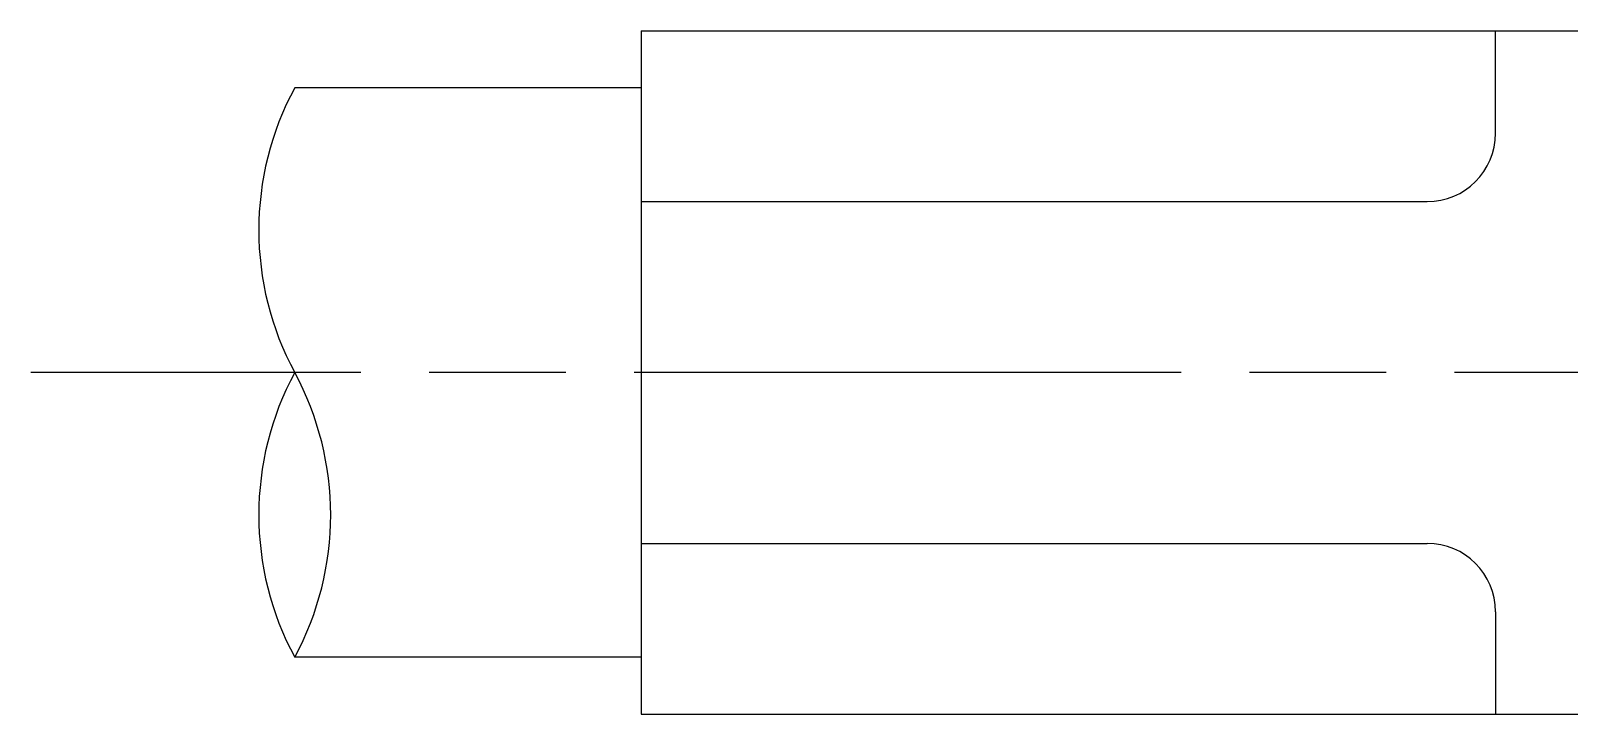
# Model space of a CAD drawing. Header units: millimetres. Extents: x 372 to 874, y 279 to 514.
# Drawn here: x 388.8 to 456.3, y 303.1 to 333.1 of the extents above; entities that cross this region are included whole.
import ezdxf

# ---------------------------------------------------------------- set-up
doc = ezdxf.new("R2010")
doc.units = ezdxf.units.MM
doc.header["$MEASUREMENT"] = 0
doc.linetypes.add('ACAD_ISO08W100', pattern=[36, 24, -3, 6, -3])

msp = doc.modelspace()

# ---------------------------------------------------------------- linework, layer by layer
for p, q in [((415.576, 333.088), (415.576, 303.088)), ((415.576, 333.088), (485.911, 333.088)), ((453.076, 328.588), (453.076, 333.088)), ((415.576, 330.588), (400.374, 330.588)), ((415.576, 325.588), (450.076, 325.588)), ((415.576, 310.588), (450.076, 310.588)), ((453.076, 307.588), (453.076, 303.088)), ((415.576, 305.588), (400.374, 305.588)), ((415.576, 303.088), (485.911, 303.088))]:
    msp.add_line(p, q)
at = {"linetype": 'ACAD_ISO08W100'}
msp.add_line((547.276, 318.088), (388.79, 318.088), dxfattribs=at)
for centre, radius, start, end in [((411.959, 324.338), 13.163, 151.65268, 208.34732), ((450.076, 328.588), 3, 270, 0), ((411.959, 311.838), 13.163, 151.65268, 208.34732), ((388.79, 311.838), 13.163, 331.65268, 28.34732), ((450.076, 307.588), 3, 0, 90)]:
    msp.add_arc(centre, radius, start, end)

doc.saveas('drawing.dxf')
